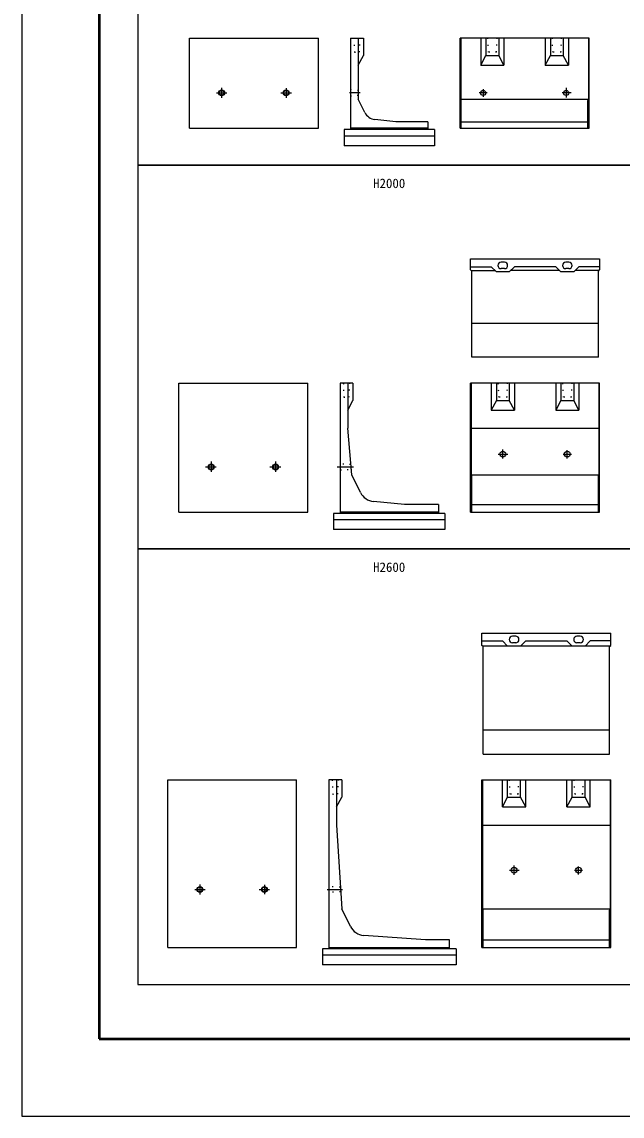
# Model space of a CAD drawing. Units: millimetres, scale not verified. Extents: x -50400 to 50400, y -17820 to 17820.
# Drawn here: x -50400 to -41086, y -17820 to -857 of the extents above; entities that cross this region are included whole.
import ezdxf
from ezdxf.enums import TextEntityAlignment as Align

# ---------------------------------------------------------------- set-up
doc = ezdxf.new("R2010")
doc.units = ezdxf.units.MM
doc.header["$LTSCALE"] = 60
doc.linetypes.add('CHAIN1', pattern=[8, 5, -1, 1, -1])
doc.linetypes.add('DOTTED', pattern=[1.75, 0.25, -1.5])
for name, color, linetype, lineweight in [('0-0_CENTER', 7, 'CHAIN1', 25), ('0-2_Defpoints', 5, 'Continuous', 25), ('0-4_HYO', 3, 'Continuous', 25), ('0-6_OUTLINE', 1, 'Continuous', 25), ('0-7_OUTLINE2', 4, 'DOTTED', 25), ('0-8_TXT', 7, 'Continuous', 25), ('0-9_WAKU', 3, 'Continuous', 25)]:
    doc.layers.add(name, color=color, linetype=linetype, lineweight=lineweight)
doc.styles.add('ＭＳ ゴシック', font='')
doc.styles.get('ＭＳ ゴシック').set_extended_font_data('MS Gothic')

msp = doc.modelspace()

# ---------------------------------------------------------------- linework, layer by layer
at = {"layer": '0-0_CENTER'}
for p, q in [((-47381.92, -1957.39), (-47219.09, -1957.39)), ((-47300, -1881.62), (-47300, -2033.96)), ((-46382.19, -1957.39), (-46218.69, -1957.39)), ((-46300, -1882.82), (-46300, -2032.28)), ((-45152.72, -1957.39), (-45318.75, -1957.39)), ((-43179.02, -1957.39), (-43303, -1957.39)), ((-43244, -1898.52), (-43244, -2018.96)), ((-41878.82, -1957.39), (-42015, -1957.39)), ((-41956, -1881.02), (-41956, -2027.29)), ((-43010.09, -7557.39), (-42860.95, -7557.39)), ((-42937.5, -7627.86), (-42937.5, -7484.38)), ((-42002.48, -7557.39), (-41874.54, -7557.39)), ((-41937.5, -7623.67), (-41937.5, -7497.94)), ((-47550.89, -7757.39), (-47383.6, -7757.39)), ((-47462.5, -7673.03), (-47462.5, -7834.89)), ((-46550.89, -7757.39), (-46383.6, -7757.39)), ((-46462.5, -7673.03), (-46462.5, -7834.89)), ((-45505.82, -7757.39), (-45255.96, -7757.39)), ((-42835.09, -14007.39), (-42685.95, -14007.39)), ((-42762.5, -14077.86), (-42762.5, -13934.38)), ((-41827.48, -14007.39), (-41699.54, -14007.39)), ((-41762.5, -14073.67), (-41762.5, -13947.94)), ((-47637.5, -14231.22), (-47637.5, -14385.31)), ((-46637.5, -14235.7), (-46637.5, -14380.5)), ((-47717.54, -14307.39), (-47556.8, -14307.39)), ((-46716.53, -14307.39), (-46557.58, -14307.39)), ((-45661.11, -14307.39), (-45425.47, -14307.39))]:
    msp.add_line(p, q, dxfattribs=at)
at = {"layer": '0-2_Defpoints'}
msp.add_lwpolyline([(-50400, -17820), (0, -17820), (0, 17820), (-50400, 17820)], close=True, dxfattribs=at)
at = {"layer": '0-4_HYO'}
for points in [[(-48600, -3077.39), (-40800, -3077.39), (-40800, 2072.61), (-48600, 2072.61)], [(-48600, -9027.39), (-40800, -9027.39), (-40800, -3077.39), (-48600, -3077.39)], [(-48600, -15777.39), (-40800, -15777.39), (-40800, -9027.39), (-48600, -9027.39)]]:
    msp.add_lwpolyline(points, close=True, dxfattribs=at)
at = {"layer": '0-6_OUTLINE'}
for p, q in [((-47800, -2507.39), (-47800, -1107.39)), ((-47800, -1107.39), (-45800, -1107.39)), ((-45800, -2507.39), (-45800, -1107.39)), ((-45300, -1107.39), (-45100, -1107.39)), ((-45300, -1107.39), (-45300, -2527.39)), ((-45180, -1107.39), (-45180, -2057.39)), ((-45100, -1107.39), (-45100, -1377.39)), ((-43600, -2507.39), (-43600, -1107.39)), ((-41600, -1107.39), (-43600, -1107.39)), ((-43280, -1107.39), (-43280, -1527.39)), ((-43200, -1107.39), (-43200, -1377.39)), ((-43000, -1107.39), (-43000, -1377.39)), ((-42280, -1107.39), (-42280, -1527.39)), ((-42200, -1107.39), (-42200, -1377.39)), ((-42000, -1107.39), (-42000, -1377.39)), ((-41609, -1107.39), (-41609, -2057.39)), ((-41600, -2507.39), (-41600, -1107.39)), ((-45180, -1527.39), (-45100, -1377.39)), ((-43280, -1527.03), (-43200, -1377.39)), ((-43200, -1377.39), (-43000, -1377.39)), ((-42280, -1527.03), (-42200, -1377.39)), ((-42200, -1377.39), (-42000, -1377.39)), ((-43280, -1527.39), (-42920, -1527.39)), ((-42280, -1527.39), (-41920, -1527.39)), ((-45078.36, -2260.66), (-45180, -2057.39)), ((-43582, -2077.39), (-43591, -2057.39)), ((-43582, -2507.39), (-43582, -2077.39)), ((-41609, -2057.39), (-41618, -2077.39)), ((-41618, -2507.39), (-41618, -2077.39)), ((-44600, -2407.39), (-44922.58, -2369.88)), ((-47800, -2507.39), (-45800, -2507.39)), ((-44100, -2507.39), (-45300, -2507.39)), ((-44100, -2407.39), (-44600, -2407.39)), ((-44100, -2407.39), (-44100, -2527.39)), ((-44000, -2527.39), (-44000, -2777.39)), ((-43600, -2507.39), (-41600, -2507.39)), ((-43582, -2407.39), (-41618, -2407.39)), ((-44000, -2627.39), (-45400, -2627.39)), ((-44000, -2777.39), (-45400, -2777.39)), ((-43437.5, -4532.39), (-41437.5, -4532.39)), ((-41437.5, -4532.39), (-41437.5, -4703.39)), ((-43437.5, -4652.39), (-43117.5, -4652.39)), ((-43428.5, -4712.39), (-43057.5, -4712.39)), ((-43419.5, -6057.39), (-43419.5, -4721.39)), ((-43037.5, -4732.39), (-43117.5, -4652.39)), ((-42837.5, -4732.39), (-43037.5, -4732.39)), ((-42912.5, -4582.39), (-42962.5, -4582.39)), ((-42912.5, -4682.39), (-42962.5, -4682.39)), ((-42837.5, -4732.39), (-42757.5, -4652.39)), ((-42057.5, -4712.39), (-42817.5, -4712.39)), ((-42117.5, -4652.39), (-42757.5, -4652.39)), ((-42037.5, -4732.39), (-42117.5, -4652.39)), ((-41837.5, -4732.39), (-42037.5, -4732.39)), ((-41912.5, -4582.39), (-41962.5, -4582.39)), ((-41912.5, -4682.39), (-41962.5, -4682.39)), ((-41837.5, -4732.39), (-41757.5, -4652.39)), ((-41446.5, -4712.39), (-41817.5, -4712.39)), ((-41437.5, -4652.39), (-41757.5, -4652.39)), ((-41455.5, -4721.39), (-41437.5, -4703.39)), ((-41455.5, -6057.39), (-41455.5, -4721.39)), ((-41455.5, -5532.39), (-43419.5, -5532.39)), ((-41455.5, -6057.39), (-43419.5, -6057.39)), ((-45962.5, -8457.39), (-45962.5, -6457.39)), ((-45262.5, -6457.39), (-45462.5, -6457.39)), ((-45462.5, -6457.39), (-45462.5, -8477.39)), ((-45342.5, -6457.39), (-45342.5, -7157.39)), ((-45262.5, -6457.39), (-45262.5, -6727.39)), ((-43437.5, -8457.39), (-43437.5, -6457.39)), ((-41437.5, -6457.39), (-43437.5, -6457.39)), ((-43428.5, -6457.39), (-43428.5, -7877.39)), ((-43037.5, -6457.39), (-43037.5, -6727.39)), ((-42837.5, -6457.39), (-42837.5, -6727.39)), ((-42117.5, -6457.39), (-42117.5, -6877.39)), ((-42037.5, -6457.39), (-42037.5, -6727.39)), ((-41837.5, -6457.39), (-41837.5, -6727.39)), ((-41446.5, -6457.39), (-41446.5, -7877.39)), ((-41437.5, -8457.39), (-41437.5, -6457.39)), ((-45342.5, -6877.39), (-45262.5, -6727.39)), ((-43037.5, -6727.39), (-43117.5, -6877.39)), ((-43037.5, -6727.39), (-42837.5, -6727.39)), ((-42037.5, -6727.39), (-42117.5, -6877.39)), ((-42037.5, -6727.39), (-41837.5, -6727.39)), ((-42117.5, -6877.39), (-41757.5, -6877.39)), ((-45282.5, -7877.39), (-45342.5, -7157.39)), ((-43428.5, -7157.39), (-41446.5, -7157.39)), ((-45144.36, -8153.67), (-45282.5, -7877.39)), ((-43428.5, -7877.39), (-41446.5, -7877.39)), ((-43419.5, -7895.39), (-43428.5, -7877.39)), ((-43419.5, -8457.39), (-43419.5, -7895.39)), ((-41455.5, -7895.39), (-41446.5, -7877.39)), ((-41455.5, -8457.39), (-41455.5, -7895.39)), ((-44462.5, -8337.39), (-44944.83, -8290.71)), ((-47962.5, -8457.39), (-45962.5, -8457.39)), ((-43937.5, -8457.39), (-45462.5, -8457.39)), ((-43937.5, -8337.39), (-44462.5, -8337.39)), ((-43937.5, -8337.39), (-43937.5, -8477.39)), ((-43837.5, -8477.39), (-43837.5, -8727.39)), ((-43437.5, -8457.39), (-41437.5, -8457.39)), ((-43419.5, -8337.39), (-41455.5, -8337.39)), ((-43837.5, -8577.39), (-45562.5, -8577.39)), ((-43837.5, -8727.39), (-45562.5, -8727.39)), ((-43262.5, -10523.39), (-43262.5, -10332.39)), ((-43262.5, -10332.39), (-41262.5, -10332.39)), ((-41262.5, -10523.39), (-41262.5, -10332.39)), ((-43262.5, -10452.39), (-42942.5, -10452.39)), ((-42862.5, -10532.39), (-42942.5, -10452.39)), ((-42737.5, -10382.39), (-42787.5, -10382.39)), ((-42737.5, -10482.39), (-42787.5, -10482.39)), ((-42662.5, -10532.39), (-42582.5, -10452.39)), ((-42582.5, -10452.39), (-41942.5, -10452.39)), ((-41862.5, -10532.39), (-41942.5, -10452.39)), ((-41737.5, -10382.39), (-41787.5, -10382.39)), ((-41737.5, -10482.39), (-41787.5, -10482.39)), ((-41662.5, -10532.39), (-41582.5, -10452.39)), ((-41262.5, -10452.39), (-41582.5, -10452.39)), ((-43244.5, -10541.39), (-43262.5, -10523.39)), ((-41271.5, -10532.39), (-43253.5, -10532.39)), ((-43244.5, -12207.39), (-43244.5, -10541.39)), ((-41280.5, -10541.39), (-41262.5, -10523.39)), ((-41280.5, -12207.39), (-41280.5, -10541.39)), ((-43244.5, -11832.39), (-41280.5, -11832.39)), ((-43244.5, -12207.39), (-41280.5, -12207.39)), ((-48137.5, -12607.39), (-46137.5, -12607.39)), ((-48137.5, -15207.39), (-48137.5, -12607.39)), ((-46137.5, -15207.39), (-46137.5, -12607.39)), ((-45437.5, -12607.39), (-45637.5, -12607.39)), ((-45637.5, -12607.39), (-45637.5, -15227.39)), ((-45517.5, -12607.39), (-45517.5, -13307.39)), ((-45437.5, -12607.39), (-45437.5, -12877.39)), ((-43262.5, -12607.39), (-41262.5, -12607.39)), ((-43262.5, -15207.39), (-43262.5, -12607.39)), ((-43253.5, -12607.39), (-43253.5, -14607.39)), ((-42942.5, -13027.39), (-42942.5, -12607.39)), ((-42662.5, -12877.39), (-42662.5, -12607.39)), ((-42582.5, -13027.39), (-42582.5, -12607.39)), ((-41942.5, -13027.39), (-41942.5, -12607.39)), ((-41862.5, -12877.39), (-41862.5, -12607.39)), ((-41662.5, -12877.39), (-41662.5, -12607.39)), ((-41582.5, -13027.39), (-41582.5, -12607.39)), ((-41271.5, -12607.39), (-41271.5, -14607.39)), ((-41262.5, -15207.39), (-41262.5, -12607.39)), ((-45517.5, -13027.39), (-45437.5, -12877.39)), ((-42862.5, -12877.39), (-42662.5, -12877.39)), ((-42582.5, -13027.39), (-42662.5, -12877.39)), ((-41942.5, -13027.39), (-41862.5, -12877.39)), ((-41862.5, -12877.39), (-41662.5, -12877.39)), ((-41582.5, -13027.39), (-41662.5, -12877.39)), ((-42942.5, -13027.39), (-42582.5, -13027.39)), ((-41942.5, -13027.39), (-41582.5, -13027.39)), ((-45517.5, -13307.39), (-45437.5, -14607.39)), ((-43253.5, -13307.39), (-41271.5, -13307.39)), ((-45301.11, -14880.16), (-45437.5, -14607.39)), ((-43244.5, -14625.39), (-43253.5, -14607.39)), ((-43253.5, -14607.39), (-41271.5, -14607.39)), ((-43244.5, -15207.39), (-43244.5, -14625.39)), ((-41271.5, -14607.39), (-41280.5, -14625.39)), ((-41280.5, -15207.39), (-41280.5, -14625.39)), ((-44137.5, -15087.39), (-45095.64, -15017.7)), ((-43244.5, -15087.39), (-41280.5, -15087.39)), ((-48137.5, -15207.39), (-46137.5, -15207.39)), ((-45637.5, -15207.39), (-43762.5, -15207.39)), ((-43662.5, -15227.39), (-43662.5, -15477.39)), ((-43262.5, -15207.39), (-41262.5, -15207.39)), ((-43662.5, -15327.39), (-45737.5, -15327.39)), ((-43662.5, -15477.39), (-45737.5, -15477.39))]:
    msp.add_line(p, q, dxfattribs=at)
for points in [[(-43591, -1107.39), (-43591, -2057.39), (-41609, -2057.39)], [(-42920, -1107.39), (-42920, -1527.39), (-43000, -1377.39)], [(-41920, -1107.39), (-41920, -1527.39), (-42000, -1377.39)], [(-44000, -2527.39), (-45400, -2527.39), (-45400, -2777.39)], [(-43419.5, -4721.39), (-43437.5, -4703.39), (-43437.5, -4532.39)], [(-47962.5, -8457.39), (-47962.5, -6457.39), (-45962.5, -6457.39)], [(-43117.5, -6457.39), (-43117.5, -6877.39), (-42757.5, -6877.39)], [(-42757.5, -6457.39), (-42757.5, -6877.39), (-42837.5, -6727.39)], [(-41757.5, -6457.39), (-41757.5, -6877.39), (-41837.5, -6727.39)], [(-43837.5, -8477.39), (-45562.5, -8477.39), (-45562.5, -8727.39)], [(-42942.5, -13027.39), (-42862.5, -12877.39), (-42862.5, -12607.39)], [(-43762.5, -15227.39), (-43762.5, -15087.39), (-44137.5, -15087.39)], [(-43662.5, -15227.39), (-45737.5, -15227.39), (-45737.5, -15477.39)]]:
    msp.add_lwpolyline(points, dxfattribs=at)
for centre, radius in [((-47300, -1957.39), 45), ((-47300, -1957.39), 37.5), ((-46300, -1957.39), 45), ((-46300, -1957.39), 37.5), ((-43244, -1957.39), 40), ((-41956, -1957.39), 40), ((-42937.5, -7557.39), 45), ((-41937.5, -7557.39), 45), ((-47462.5, -7757.39), 45), ((-47462.5, -7757.39), 37.5), ((-46462.5, -7757.39), 45), ((-46462.5, -7757.39), 37.5), ((-42762.5, -14007.39), 45), ((-41762.5, -14007.39), 45), ((-47637.5, -14307.39), 45), ((-47637.5, -14307.39), 37.5), ((-46637.5, -14307.39), 45), ((-46637.5, -14307.39), 37.5)]:
    msp.add_circle(centre, radius, dxfattribs=at)
for centre, radius, start, end in [((-44899.48, -2171.21), 200, 206.56505, 263.36749), ((-42962.5, -4632.39), 50, 90, 270), ((-42912.5, -4632.39), 50, 270, 90), ((-41962.5, -4632.39), 50, 90, 270), ((-41912.5, -4632.39), 50, 270, 90), ((-44920.75, -8041.87), 250, 206.56505, 264.47246), ((-42787.5, -10432.39), 50, 90, 270), ((-42737.5, -10432.39), 50, 270, 90), ((-41787.5, -10432.39), 50, 90, 270), ((-41737.5, -10432.39), 50, 270, 90), ((-45077.5, -14768.36), 250, 206.56505, 265.84036)]:
    msp.add_arc(centre, radius, start, end, dxfattribs=at)
at = {"layer": '0-7_OUTLINE2'}
for p, q in [((-45160, -1327.39), (-45150, -1107.39)), ((-43175, -1107.39), (-43165, -1327.39)), ((-43035, -1327.39), (-43025, -1107.39)), ((-42175, -1107.39), (-42165, -1327.39)), ((-42035, -1327.39), (-42025, -1107.39)), ((-43035, -1327.39), (-43165, -1327.39)), ((-42035, -1327.39), (-42165, -1327.39)), ((-45180, -1919.89), (-45300, -1912.39)), ((-45300, -2002.39), (-45180, -1994.89)), ((-45322.5, -6677.39), (-45312.5, -6457.39)), ((-43012.5, -6457.39), (-43002.5, -6677.39)), ((-42872.5, -6677.39), (-42862.5, -6457.39)), ((-42012.5, -6457.39), (-42002.5, -6677.39)), ((-41872.5, -6677.39), (-41862.5, -6457.39)), ((-42872.5, -6677.39), (-43002.5, -6677.39)), ((-41872.5, -6677.39), (-42002.5, -6677.39)), ((-45457.5, -7712.61), (-45462.28, -7707.39)), ((-45462.28, -7807.38), (-45457.5, -7802.17)), ((-45300.66, -7719.66), (-45457.5, -7712.61)), ((-45457.5, -7802.17), (-45294.37, -7795.1)), ((-45296.04, -7714.86), (-45300.66, -7719.66)), ((-45289.16, -7799.88), (-45294.37, -7795.1)), ((-45497.5, -12827.39), (-45487.5, -12607.39)), ((-42837.5, -12607.39), (-42827.5, -12827.39)), ((-42697.5, -12827.39), (-42687.5, -12607.39)), ((-41837.5, -12607.39), (-41827.5, -12827.39)), ((-41697.5, -12827.39), (-41687.5, -12607.39)), ((-42697.5, -12827.39), (-42827.5, -12827.39)), ((-41697.5, -12827.39), (-41827.5, -12827.39)), ((-45632.5, -14262.39), (-45637.5, -14257.39)), ((-45632.5, -14352.39), (-45637.5, -14357.39)), ((-45463.28, -14269.89), (-45632.5, -14262.39)), ((-45458.66, -14344.89), (-45632.5, -14352.39)), ((-45463.28, -14269.89), (-45458.58, -14264.89)), ((-45458.66, -14344.89), (-45453.35, -14349.89))]:
    msp.add_line(p, q, dxfattribs=at)
for points in [[(-45250, -1107.39), (-45240, -1327.39), (-45160, -1327.39)], [(-45412.5, -6457.39), (-45402.5, -6677.39), (-45322.5, -6677.39)], [(-45587.5, -12607.39), (-45577.5, -12827.39), (-45497.5, -12827.39)]]:
    msp.add_lwpolyline(points, dxfattribs=at)
at = {"layer": '0-9_WAKU', "lineweight": 50}
msp.add_lwpolyline([(-49200, -16620), (-1200, -16620), (-1200, 16620), (-49200, 16620)], close=True, dxfattribs=at)

# ---------------------------------------------------------------- texts
at = {"layer": '0-8_TXT', "style": 'ＭＳ ゴシック'}
for s, p in [('H2000', (-44950, -3477.39)), ('H2600', (-44950, -9427.39))]:
    msp.add_text(s, height=146.6, dxfattribs=at).set_placement(p, align=Align.BOTTOM_LEFT)

doc.saveas('drawing.dxf')
